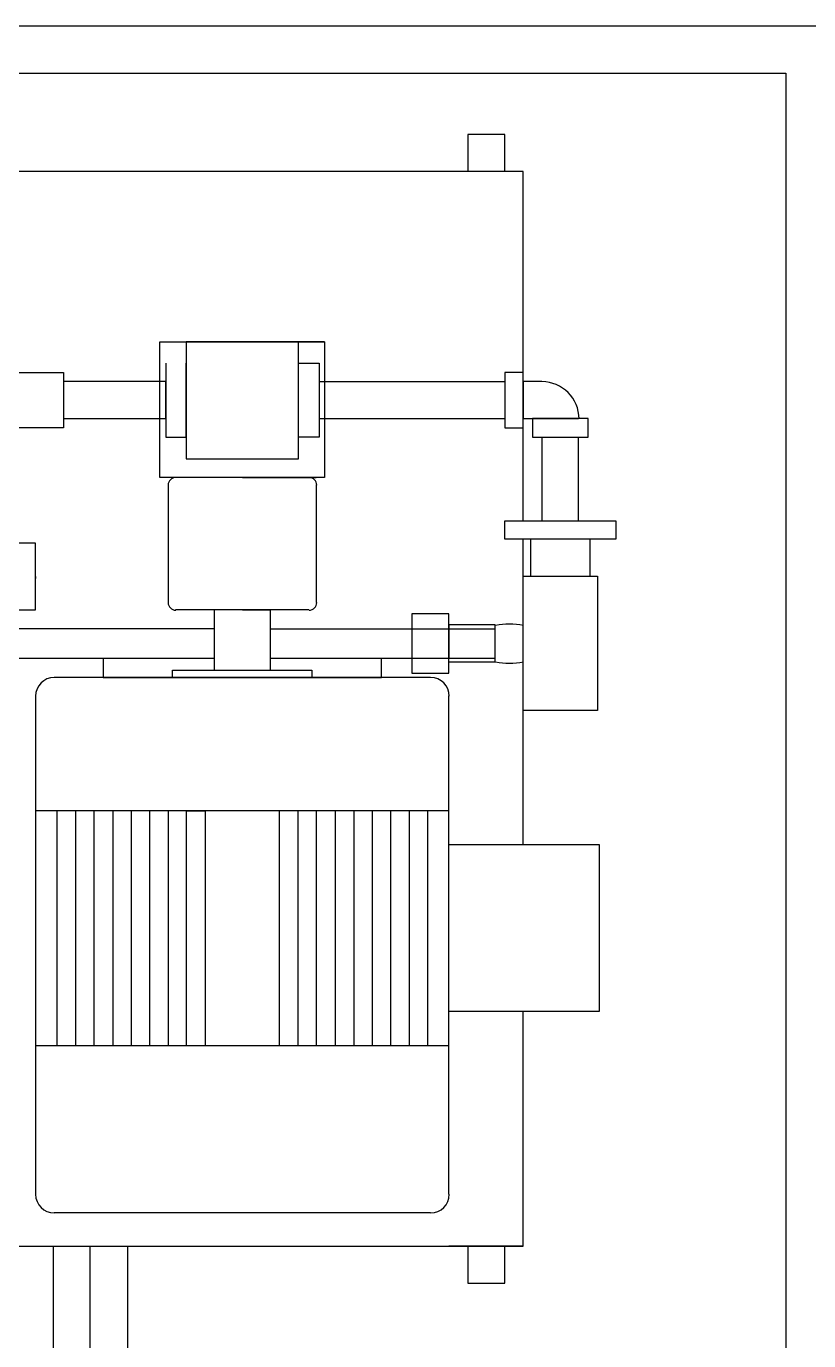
# Model space of a CAD drawing. Header units: inches. Extents: x 23291 to 181956, y 9161 to 51408.
# Drawn here: x 103187 to 103651, y 19210 to 19991 of the extents above; entities that cross this region are included whole.
import ezdxf

# ---------------------------------------------------------------- set-up
doc = ezdxf.new("R2010")
doc.units = ezdxf.units.IN
doc.header["$MEASUREMENT"] = 0
doc.layers.add('PDF9_Geometry', color=7, linetype='Continuous')

# ---------------------------------------------------------------- blocks, each defined once
blk = doc.blocks.new('2')
at = {"layer": 'PDF9_Geometry', "lineweight": 25}
for p, q in [((28.58519, 32.71028), (28.0232, 32.71028)), ((28.0232, 32.68492), (28.56061, 32.68492)), ((28.56061, 32.68492), (28.56061, 30.43974)), ((28.40893, 32.65178), (28.389, 32.65178)), ((28.389, 32.65178), (28.389, 32.63182)), ((28.40893, 32.63182), (28.40893, 32.65178)), ((28.4189, 32.63182), (27.9519, 32.63182)), ((28.4189, 32.44336), (28.4189, 32.63182)), ((28.22293, 32.4767), (28.22293, 32.53998)), ((28.22293, 32.53998), (28.31172, 32.53998)), ((28.26744, 32.53998), (28.2371, 32.53998)), ((28.2371, 32.53998), (28.2371, 32.4767)), ((28.29777, 32.53998), (28.26744, 32.53998)), ((28.29777, 32.53998), (28.31172, 32.53998)), ((28.31172, 32.53998), (28.29777, 32.53998)), ((28.29777, 32.53998), (28.31172, 32.53998)), ((28.29777, 32.4767), (28.29777, 32.53998)), ((28.31172, 32.53998), (28.31172, 32.46671)), ((28.22603, 32.5284), (28.22603, 32.48848)), ((28.2371, 32.50844), (28.2371, 32.5284)), ((28.29777, 32.5284), (28.30884, 32.5284)), ((28.30884, 32.5284), (28.30884, 32.48848)), ((28.11288, 32.52341), (28.17089, 32.52341)), ((28.17089, 32.52341), (28.17089, 32.50844)), ((28.4189, 32.52341), (28.40893, 32.52341)), ((28.40893, 32.52341), (28.40893, 32.49347)), ((28.4189, 32.50844), (28.4189, 32.52341)), ((28.22603, 32.51842), (28.17089, 32.51842)), ((28.17089, 32.51842), (28.17089, 32.49846)), ((28.22603, 32.50844), (28.22603, 32.51842)), ((28.30884, 32.51842), (28.36376, 32.51842)), ((28.36376, 32.51842), (28.40893, 32.51842)), ((28.42886, 32.51842), (28.4189, 32.51842)), ((28.4189, 32.51842), (28.4189, 32.49846)), ((28.17089, 32.50844), (28.17089, 32.49347)), ((28.22603, 32.49846), (28.22603, 32.50844)), ((28.2371, 32.48848), (28.2371, 32.50844)), ((28.4189, 32.49347), (28.4189, 32.50844)), ((28.17089, 32.49347), (28.11288, 32.49347)), ((28.17089, 32.49846), (28.22603, 32.49846)), ((28.30884, 32.49846), (28.36376, 32.49846)), ((28.36376, 32.49846), (28.40893, 32.49846)), ((28.40893, 32.49347), (28.4189, 32.49347)), ((28.4189, 32.49846), (28.42886, 32.49846)), ((28.42399, 32.49846), (28.42399, 32.48848)), ((28.45388, 32.49846), (28.42399, 32.49846)), ((28.42886, 32.49846), (28.44879, 32.49846)), ((28.45388, 32.48848), (28.45388, 32.49846)), ((28.22603, 32.48848), (28.2371, 32.48848)), ((28.30884, 32.48848), (28.29777, 32.48848)), ((28.42399, 32.48848), (28.43883, 32.48848)), ((28.42886, 32.48848), (28.42886, 32.44336)), ((28.43883, 32.48848), (28.45388, 32.48848)), ((28.44879, 32.44336), (28.44879, 32.48848)), ((28.22293, 32.46671), (28.22293, 32.4767)), ((28.2371, 32.4767), (28.29777, 32.4767)), ((28.31172, 32.46671), (28.22293, 32.46671)), ((28.26744, 32.46671), (28.30729, 32.46671)), ((28.22736, 32.46272), (28.22736, 32.39924)), ((28.30729, 32.46272), (28.30729, 32.39924)), ((28.40893, 32.43337), (28.40893, 32.44336)), ((28.40893, 32.44336), (28.46894, 32.44336)), ((28.42886, 32.44336), (28.43883, 32.44336)), ((28.43883, 32.44336), (28.44879, 32.44336)), ((28.46894, 32.44336), (28.46894, 32.43337)), ((28.15584, 32.43118), (28.14587, 32.43118)), ((28.15584, 32.39524), (28.15584, 32.43118)), ((28.43883, 32.43337), (28.40893, 32.43337)), ((28.4189, 32.26847), (28.4189, 32.43337)), ((28.45499, 32.43337), (28.42288, 32.43337)), ((28.42288, 32.43337), (28.42288, 32.41341)), ((28.46894, 32.43337), (28.43883, 32.43337)), ((28.45499, 32.41341), (28.45499, 32.43337)), ((28.15584, 32.41321), (28.15584, 32.42219)), ((28.15584, 32.40423), (28.15584, 32.41321)), ((28.15584, 32.41321), (28.15584, 32.41221)), ((28.4189, 32.37707), (28.4189, 32.41341)), ((28.4189, 32.41341), (28.45898, 32.41341)), ((28.43883, 32.41341), (28.45499, 32.41341)), ((28.45898, 32.41341), (28.45898, 32.34094)), ((28.14587, 32.39524), (28.15584, 32.39524)), ((28.30331, 32.39524), (28.23134, 32.39524)), ((28.25216, 32.39524), (28.25216, 32.3627)), ((28.26744, 32.39524), (28.28249, 32.39524)), ((28.28249, 32.39524), (28.28249, 32.3627)), ((28.37882, 32.39305), (28.35889, 32.39305)), ((28.35889, 32.39305), (28.35889, 32.3611)), ((28.37882, 32.37707), (28.37882, 32.39305)), ((28.40384, 32.38706), (28.37882, 32.38706)), ((28.37882, 32.38706), (28.37882, 32.37707)), ((28.40384, 32.36709), (28.40384, 32.38706)), ((28.25216, 32.38506), (28.0728, 32.38506)), ((28.28249, 32.38506), (28.40384, 32.38506)), ((28.37882, 32.37707), (28.37882, 32.38506)), ((28.37882, 32.38506), (28.37882, 32.36909)), ((28.37882, 32.3611), (28.37882, 32.37707)), ((28.0728, 32.36909), (28.25216, 32.36909)), ((28.19237, 32.36909), (28.19237, 32.35871)), ((28.28249, 32.36909), (28.40384, 32.36909)), ((28.3425, 32.35871), (28.3425, 32.36909)), ((28.37882, 32.36709), (28.40384, 32.36709)), ((28.36885, 32.35871), (28.1658, 32.35871)), ((28.19237, 32.35871), (28.26744, 32.35871)), ((28.22979, 32.35871), (28.22979, 32.3627)), ((28.22979, 32.3627), (28.30486, 32.3627)), ((28.26744, 32.35871), (28.22979, 32.35871)), ((28.26744, 32.35871), (28.32922, 32.35871)), ((28.26744, 32.35871), (28.3425, 32.35871)), ((28.30486, 32.35871), (28.26744, 32.35871)), ((28.30486, 32.3627), (28.30486, 32.35871)), ((28.35889, 32.3611), (28.37882, 32.3611)), ((28.15584, 32.34873), (28.15584, 32.07981)), ((28.37882, 32.07981), (28.37882, 32.34873)), ((28.45898, 32.34094), (28.4189, 32.34094)), ((28.26744, 32.28664), (28.15584, 32.28664)), ((28.17731, 32.28664), (28.16735, 32.28664)), ((28.16735, 32.28664), (28.16735, 32.16006)), ((28.18728, 32.28664), (28.17731, 32.28664)), ((28.17731, 32.28664), (28.17731, 32.16006)), ((28.19746, 32.28664), (28.18728, 32.28664)), ((28.18728, 32.28664), (28.18728, 32.16006)), ((28.20743, 32.28664), (28.19746, 32.28664)), ((28.19746, 32.28664), (28.19746, 32.16006)), ((28.21739, 32.28664), (28.20743, 32.28664)), ((28.20743, 32.28664), (28.20743, 32.16006)), ((28.22736, 32.28664), (28.21739, 32.28664)), ((28.21739, 32.28664), (28.21739, 32.16006)), ((28.23732, 32.28664), (28.22736, 32.28664)), ((28.22736, 32.28664), (28.22736, 32.16006)), ((28.23732, 32.16006), (28.23732, 32.28664)), ((28.23732, 32.28664), (28.24729, 32.28664)), ((28.24729, 32.28664), (28.24729, 32.16006)), ((28.37882, 32.28664), (28.26744, 32.28664)), ((28.28737, 32.28664), (28.26744, 32.28664)), ((28.28737, 32.16006), (28.28737, 32.28664)), ((28.29733, 32.28664), (28.29733, 32.16006)), ((28.30729, 32.28664), (28.30729, 32.16006)), ((28.31748, 32.28664), (28.31748, 32.16006)), ((28.32745, 32.28664), (28.32745, 32.16006)), ((28.33741, 32.28664), (28.33741, 32.16006)), ((28.34737, 32.28664), (28.34737, 32.16006)), ((28.35734, 32.28664), (28.35734, 32.16006)), ((28.3673, 32.28664), (28.3673, 32.16006)), ((28.37882, 32.16006), (28.37882, 32.28664)), ((28.37882, 32.22335), (28.37882, 32.27765)), ((28.37882, 32.22335), (28.37882, 32.26847)), ((28.37882, 32.26847), (28.45986, 32.26847)), ((28.45986, 32.26847), (28.45986, 32.17843)), ((28.37882, 32.16925), (28.37882, 32.22335)), ((28.45986, 32.17843), (28.37882, 32.17843)), ((28.4189, 32.05166), (28.4189, 32.17843)), ((28.15584, 32.16006), (28.26744, 32.16006)), ((28.26744, 32.16006), (28.37882, 32.16006)), ((28.36885, 32.06962), (28.1658, 32.06962)), ((27.9519, 32.05166), (28.4189, 32.05166)), ((28.16536, 32.05166), (28.16536, 31.14727)), ((28.18529, 31.59947), (28.18529, 32.05166)), ((28.18529, 32.05166), (28.20544, 32.05166)), ((28.20544, 32.05166), (28.20544, 31.14727)), ((28.4189, 32.05166), (28.37882, 32.05166)), ((28.389, 32.05166), (28.389, 32.03169)), ((28.40893, 32.03169), (28.40893, 32.05166)), ((28.389, 32.03169), (28.40893, 32.03169))]:
    blk.add_line(p, q, dxfattribs=at)
for centre, start_param, end_param in [((28.41148, 32.34873), 1.395301, 1.746292), ((28.41148, 32.40522), 4.536893, 4.887885)]:
    blk.add_ellipse(centre, major_axis=(0.04296, 0), ratio=0.901599, start_param=start_param, end_param=end_param, dxfattribs=at)
for points in [[(28.44901, 32.49836), (28.44901, 32.50944), (28.44004, 32.51842), (28.42897, 32.51842)], [(28.23145, 32.46671), (28.22919, 32.46671), (28.22736, 32.46488), (28.22736, 32.46262)], [(28.30752, 32.46262), (28.30752, 32.46488), (28.30568, 32.46671), (28.30342, 32.46671)], [(28.22736, 32.39914), (28.22736, 32.39687), (28.22919, 32.39504), (28.23145, 32.39504)], [(28.30342, 32.39504), (28.30568, 32.39504), (28.30752, 32.39687), (28.30752, 32.39914)], [(28.16591, 32.35871), (28.16035, 32.35871), (28.15584, 32.35419), (28.15584, 32.34863)], [(28.37904, 32.34863), (28.37904, 32.35419), (28.37453, 32.35871), (28.36896, 32.35871)], [(28.15584, 32.07971), (28.15584, 32.07414), (28.16035, 32.06962), (28.16591, 32.06962)], [(28.36896, 32.06962), (28.37453, 32.06962), (28.37904, 32.07414), (28.37904, 32.07971)]]:
    blk.add_open_spline(points, degree=3, dxfattribs=at)

msp = doc.modelspace()

# ---------------------------------------------------------------- block references
at = {"xscale": 1100, "yscale": 1100, "zscale": 1100}
msp.add_blockref('2', (72220.7, -15990.34), dxfattribs=at)

doc.saveas('drawing.dxf')
